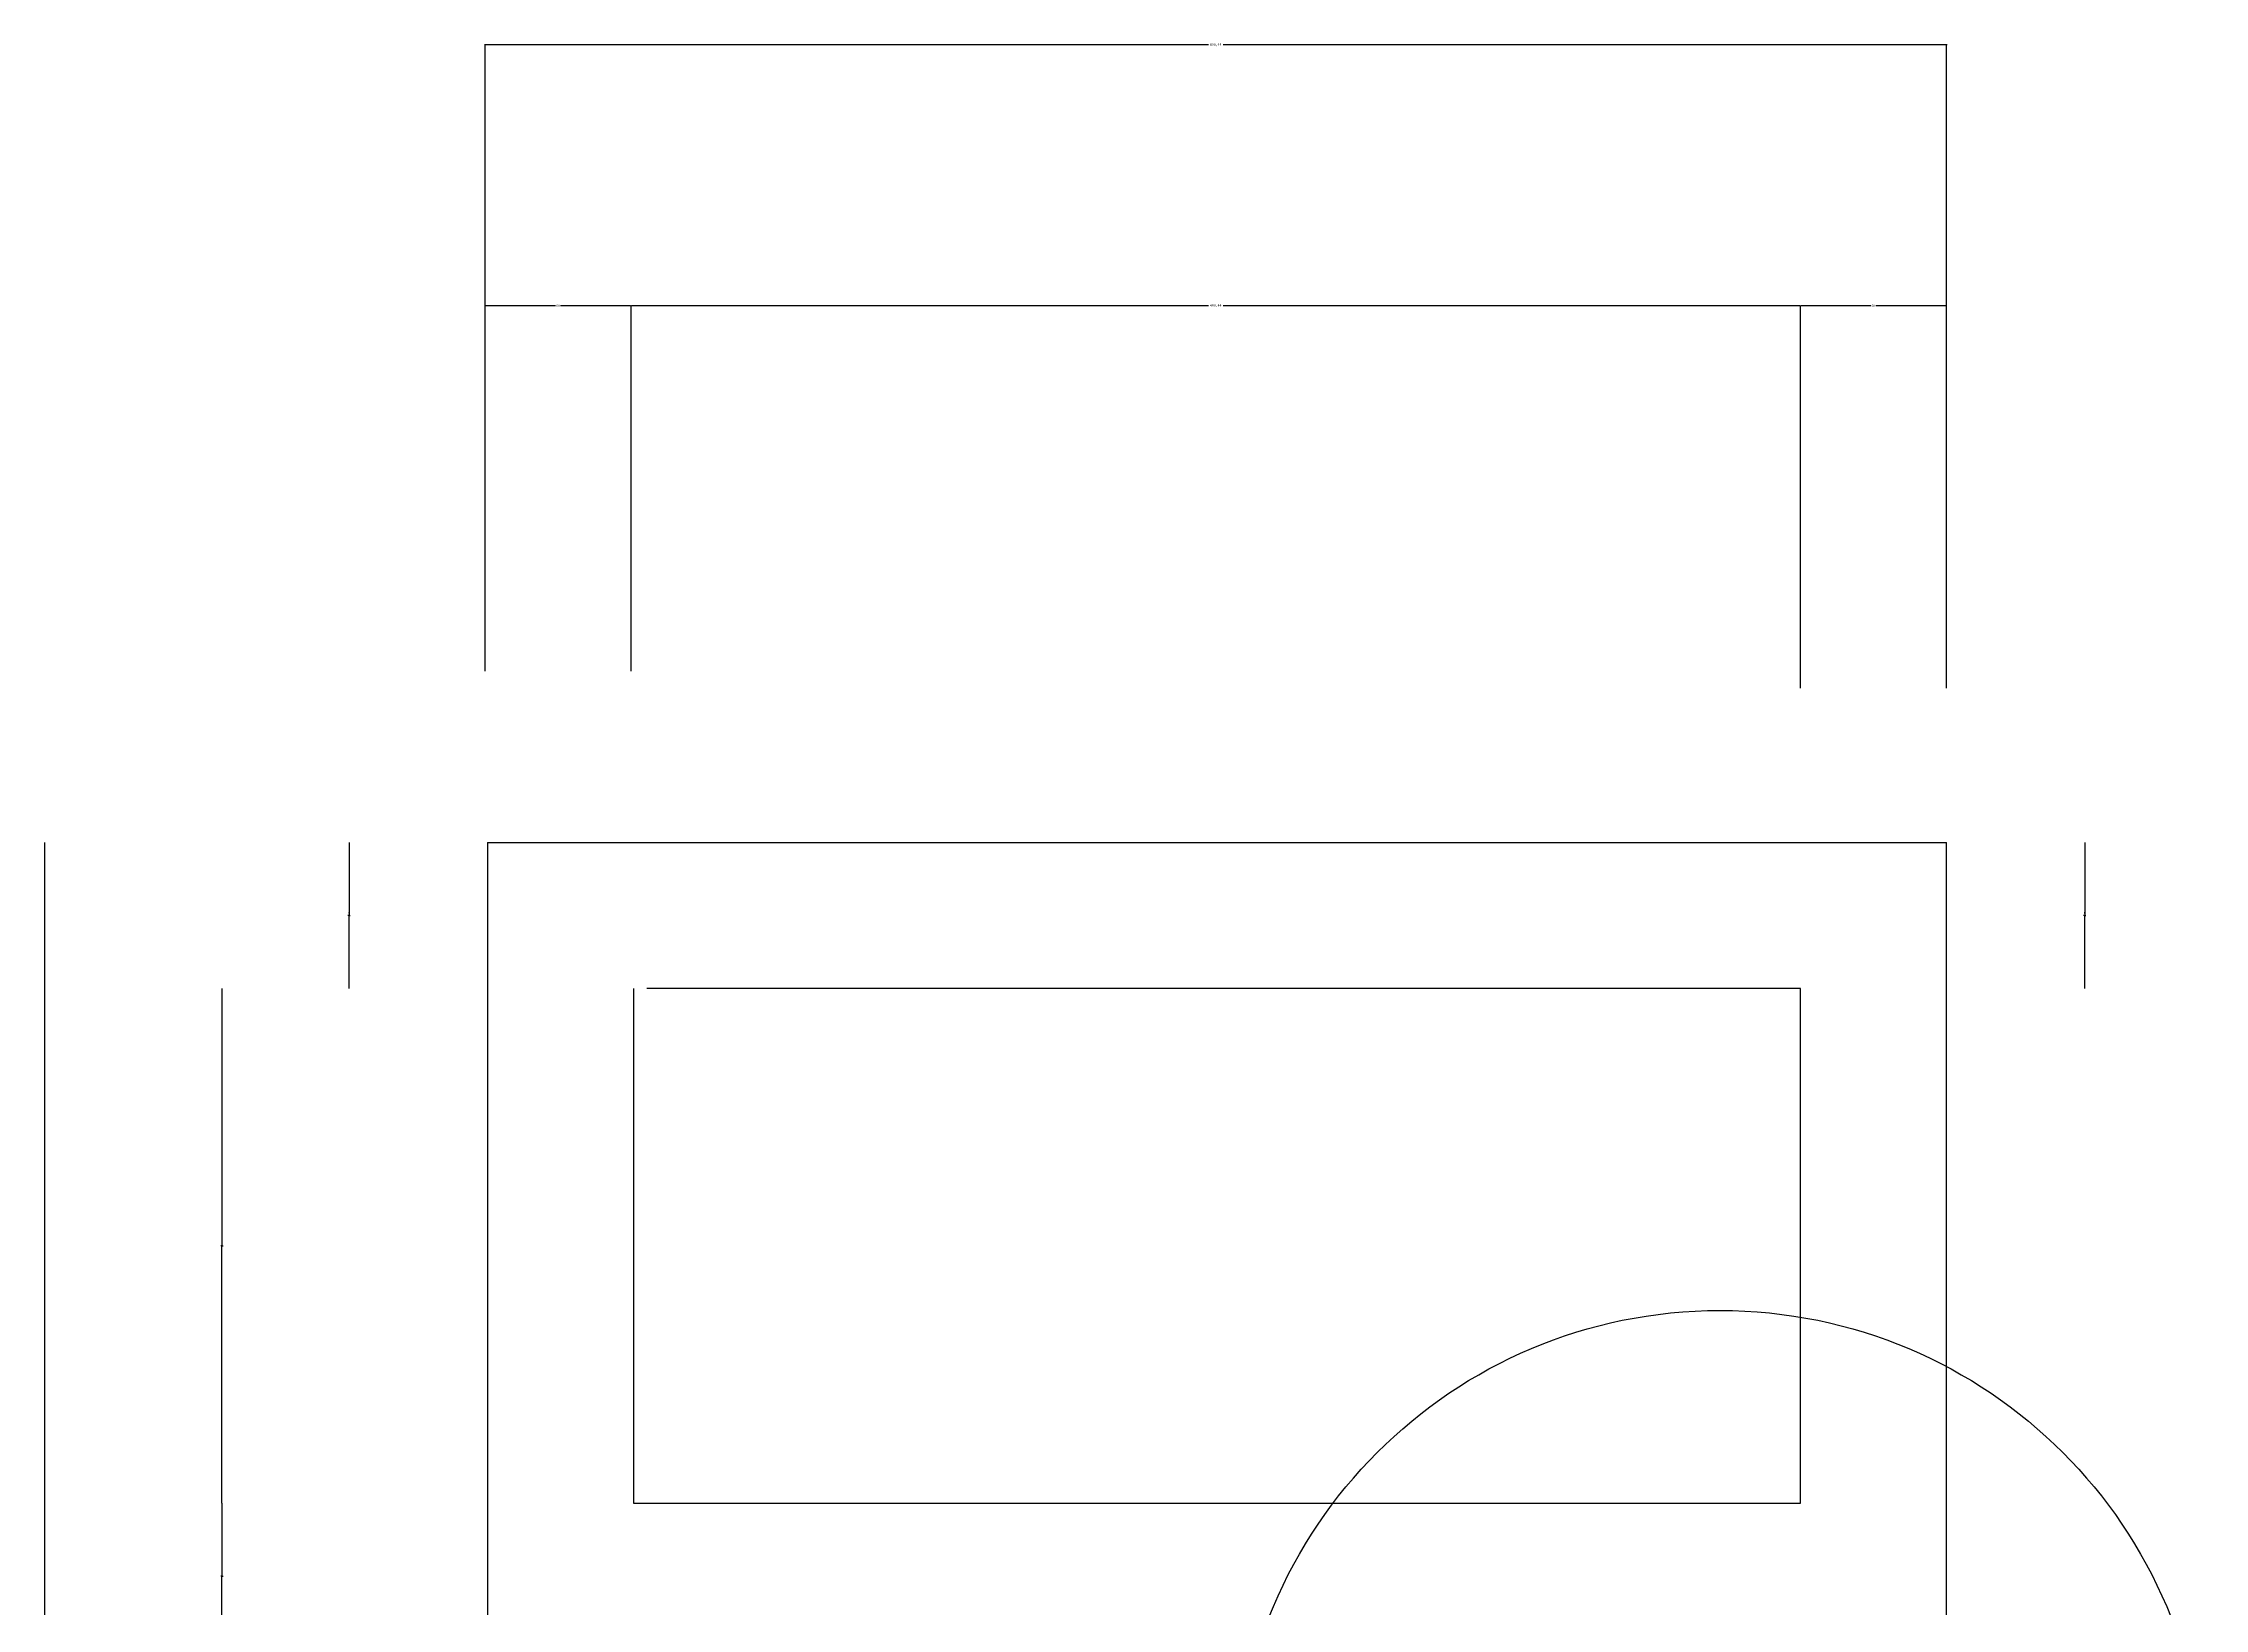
# Model space of a CAD drawing. Header units: metres. Extents: x 456 to 5370, y 49 to 3468.
# Drawn here: x 456 to 1345, y 2807 to 3450 of the extents above; entities that cross this region are included whole.
import ezdxf

# ---------------------------------------------------------------- set-up
doc = ezdxf.new("R2010")
doc.units = ezdxf.units.M
doc.dimstyles.get("Standard").update_dxf_attribs({"dimtxt": 2.5, "dimasz": 2.5, "dimexe": 1.25, "dimexo": 0.625, "dimtad": 1, "dimcen": 2.5, "dimazin": 3, "dimtfac": 1, "dimtmove": 0, "dimatfit": 3})

# ---------------------------------------------------------------- blocks, each defined once
blk = doc.blocks.new('_CLOSEDFILLED')
at = {"color": 0, "linetype": 'BYBLOCK'}
blk.add_solid([(-1, 0.2), (0, 0), (-1, -0.2)], dxfattribs=at)
blk = doc.blocks.new('*D2')
for p, q in [((456.92, 3121.51), (456.92, 1659.51)), ((456.67, 1659.51), (456.42, 1659.51)), ((456.92, 621.77), (456.92, 1659.51)), ((456.92, 1659.51), (456.92, 1659.51)), ((457.17, 1659.51), (457.42, 1659.51))]:
    blk.add_line(p, q)
at = {"layer": 'Defpoints'}
for p in [(456.92, 3121.51), (456.92, 1659.51), (456.92, 621.77)]:
    blk.add_point(p, dxfattribs=at)
at = {"xscale": 0.25, "yscale": 0.25}
blk.add_blockref('_CLOSEDFILLED', (456.92, 1659.51), dxfattribs=at)
at = {"xscale": 0.25, "yscale": 0.25, "rotation": 180}
blk.add_blockref('_CLOSEDFILLED', (456.92, 1659.51), dxfattribs=at)
at = {"insert": (456.92, 1660.635), "char_height": 1, "attachment_point": 5}
blk.add_mtext('0', dxfattribs=at)
blk = doc.blocks.new('*D4')
for p, q in [((529.85, 3061.51), (529.85, 2955.84)), ((529.6, 2955.84), (529.35, 2955.84)), ((529.85, 2850.17), (529.85, 2955.84)), ((529.85, 2955.84), (529.85, 2955.84)), ((530.1, 2955.84), (530.35, 2955.84))]:
    blk.add_line(p, q)
at = {"layer": 'Defpoints'}
for p in [(529.85, 3061.51), (529.85, 2955.84), (529.85, 2850.17)]:
    blk.add_point(p, dxfattribs=at)
at = {"xscale": 0.25, "yscale": 0.25}
blk.add_blockref('_CLOSEDFILLED', (529.85, 2955.84), dxfattribs=at)
at = {"xscale": 0.25, "yscale": 0.25, "rotation": 180}
blk.add_blockref('_CLOSEDFILLED', (529.85, 2955.84), dxfattribs=at)
at = {"insert": (529.85, 2956.965), "char_height": 1, "attachment_point": 5}
blk.add_mtext('0', dxfattribs=at)
blk = doc.blocks.new('*D5')
for p, q in [((529.85, 2850.17), (529.85, 2820.17)), ((529.6, 2820.17), (529.35, 2820.17)), ((529.85, 2790.17), (529.85, 2820.17)), ((529.85, 2820.17), (529.85, 2820.17)), ((530.1, 2820.17), (530.35, 2820.17))]:
    blk.add_line(p, q)
at = {"layer": 'Defpoints'}
for p in [(529.85, 2850.17), (529.85, 2820.17), (529.85, 2790.17)]:
    blk.add_point(p, dxfattribs=at)
at = {"xscale": 0.25, "yscale": 0.25}
blk.add_blockref('_CLOSEDFILLED', (529.85, 2820.17), dxfattribs=at)
at = {"xscale": 0.25, "yscale": 0.25, "rotation": 180}
blk.add_blockref('_CLOSEDFILLED', (529.85, 2820.17), dxfattribs=at)
at = {"insert": (529.85, 2821.295), "char_height": 1, "attachment_point": 5}
blk.add_mtext('0', dxfattribs=at)
blk = doc.blocks.new('*D8')
for p, q in [((582.1, 3121.51), (582.1, 3091.51)), ((581.85, 3091.51), (581.6, 3091.51)), ((582.1, 3061.51), (582.1, 3091.51)), ((582.1, 3091.51), (582.1, 3091.51)), ((582.35, 3091.51), (582.6, 3091.51))]:
    blk.add_line(p, q)
at = {"layer": 'Defpoints'}
for p in [(582.1, 3121.51), (582.1, 3091.51), (582.1, 3061.51)]:
    blk.add_point(p, dxfattribs=at)
at = {"xscale": 0.25, "yscale": 0.25}
blk.add_blockref('_CLOSEDFILLED', (582.1, 3091.51), dxfattribs=at)
at = {"xscale": 0.25, "yscale": 0.25, "rotation": 180}
blk.add_blockref('_CLOSEDFILLED', (582.1, 3091.51), dxfattribs=at)
at = {"insert": (582.1, 3092.635), "char_height": 1, "attachment_point": 5}
blk.add_mtext('0', dxfattribs=at)
blk = doc.blocks.new('*D31')
for p, q in [((1295.23, 3121.51), (1295.23, 3091.51)), ((1294.98, 3091.51), (1294.73, 3091.51)), ((1295.23, 3061.51), (1295.23, 3091.51)), ((1295.23, 3091.51), (1295.23, 3091.51)), ((1295.48, 3091.51), (1295.73, 3091.51))]:
    blk.add_line(p, q)
at = {"layer": 'Defpoints'}
for p in [(1295.23, 3121.51), (1295.23, 3091.51), (1295.23, 3061.51)]:
    blk.add_point(p, dxfattribs=at)
at = {"xscale": 0.25, "yscale": 0.25}
blk.add_blockref('_CLOSEDFILLED', (1295.23, 3091.51), dxfattribs=at)
at = {"xscale": 0.25, "yscale": 0.25, "rotation": 180}
blk.add_blockref('_CLOSEDFILLED', (1295.23, 3091.51), dxfattribs=at)
at = {"insert": (1295.23, 3092.635), "char_height": 1, "attachment_point": 5}
blk.add_mtext('0', dxfattribs=at)
blk = doc.blocks.new('*D32')
for p, q in [((1178.38, 3184.92), (1178.38, 3342)), ((1178.63, 3342), (1207.38, 3342)), ((1209.38, 3342), (1238.13, 3342)), ((1238.38, 3184.92), (1238.38, 3342))]:
    blk.add_line(p, q)
at = {"layer": 'Defpoints'}
for p in [(1178.38, 3342), (1178.38, 3184.92), (1238.38, 3184.92)]:
    blk.add_point(p, dxfattribs=at)
at = {"xscale": 0.25, "yscale": 0.25, "rotation": 180}
blk.add_blockref('_CLOSEDFILLED', (1178.38, 3342), dxfattribs=at)
at = {"xscale": 0.25, "yscale": 0.25}
blk.add_blockref('_CLOSEDFILLED', (1238.38, 3342), dxfattribs=at)
at = {"insert": (1208.38, 3342), "char_height": 1, "attachment_point": 5}
blk.add_mtext('60', dxfattribs=at)
blk = doc.blocks.new('*D33')
for p, q in [((637.94, 3191.82), (637.94, 3342)), ((638.19, 3342), (666.94, 3342)), ((668.94, 3342), (697.69, 3342)), ((697.94, 3191.82), (697.94, 3342))]:
    blk.add_line(p, q)
at = {"layer": 'Defpoints'}
for p in [(637.94, 3342), (637.94, 3191.82), (697.94, 3191.82)]:
    blk.add_point(p, dxfattribs=at)
at = {"xscale": 0.25, "yscale": 0.25, "rotation": 180}
blk.add_blockref('_CLOSEDFILLED', (637.94, 3342), dxfattribs=at)
at = {"xscale": 0.25, "yscale": 0.25}
blk.add_blockref('_CLOSEDFILLED', (697.94, 3342), dxfattribs=at)
at = {"insert": (667.94, 3342), "char_height": 1, "attachment_point": 5}
blk.add_mtext('60', dxfattribs=at)
blk = doc.blocks.new('*D34')
for p, q in [((935.16, 3449.11), (637.69, 3449.11)), ((637.94, 3205.87), (637.94, 3449.11)), ((1238.63, 3449.11), (941.16, 3449.11)), ((1238.38, 3205.87), (1238.38, 3449.11))]:
    blk.add_line(p, q)
at = {"layer": 'Defpoints'}
for p in [(1238.38, 3449.11), (637.94, 3205.87), (1238.38, 3205.87)]:
    blk.add_point(p, dxfattribs=at)
at = {"xscale": 0.25, "yscale": 0.25}
blk.add_blockref('_CLOSEDFILLED', (637.94, 3449.11), dxfattribs=at)
at = {"xscale": 0.25, "yscale": 0.25, "rotation": 180}
blk.add_blockref('_CLOSEDFILLED', (1238.38, 3449.11), dxfattribs=at)
at = {"insert": (938.16, 3449.11), "char_height": 1, "attachment_point": 5}
blk.add_mtext('600,44', dxfattribs=at)
blk = doc.blocks.new('*D35')
for p, q in [((697.94, 3191.82), (697.94, 3342)), ((698.19, 3342), (935.16, 3342)), ((941.16, 3342), (1178.13, 3342)), ((1178.38, 3184.92), (1178.38, 3342))]:
    blk.add_line(p, q)
at = {"layer": 'Defpoints'}
for p in [(697.94, 3342), (697.94, 3191.82), (1178.38, 3184.92)]:
    blk.add_point(p, dxfattribs=at)
at = {"xscale": 0.25, "yscale": 0.25, "rotation": 180}
blk.add_blockref('_CLOSEDFILLED', (697.94, 3342), dxfattribs=at)
at = {"xscale": 0.25, "yscale": 0.25}
blk.add_blockref('_CLOSEDFILLED', (1178.38, 3342), dxfattribs=at)
at = {"insert": (938.16, 3342), "char_height": 1, "attachment_point": 5}
blk.add_mtext('480,44', dxfattribs=at)

msp = doc.modelspace()

# ---------------------------------------------------------------- linework, layer by layer
for p, q in [((638.94, 3121.51, 1699.61), (638.94, 621.77, 1699.61)), ((638.94, 3121.51, 1699.61), (1238.38, 3121.51, 1699.61)), ((1238.38, 621.77, 1699.61), (1238.38, 3121.51, 1699.61)), ((698.94, 3061.51, 1699.61), (698.94, 2850.17, 1699.61)), ((1178.38, 3061.51, 1699.61), (704.38, 3061.51, 1699.61)), ((1178.38, 2850.17, 1699.61), (1178.38, 3061.51, 1699.61)), ((698.94, 2850.17, 1699.61), (1178.38, 2850.17, 1699.61))]:
    msp.add_line(p, q)
msp.add_circle((1145.37, 2730.17, 1699.61), 199.17)

# ---------------------------------------------------------------- dimensions: what is measured, and where the dimension line sits
for base, p1, p2, picture, middle in [((1238.38, 3449.11), (1238.38, 3205.87, 1699.61), (637.94, 3205.87, 1699.61), '*D34', (938.16, 3449.11)), ((637.94, 3342), (637.94, 3191.82, 1699.61), (697.94, 3191.82, 1699.61), '*D33', (667.94, 3342)), ((697.94, 3342), (697.94, 3191.82, 1699.61), (1178.38, 3184.92, 1699.61), '*D35', (938.16, 3342)), ((1178.38, 3342), (1178.38, 3184.92, 1699.61), (1238.38, 3184.92, 1699.61), '*D32', (1208.38, 3342)), ((456.92, 1659.51), (456.92, 3121.51, 1699.61), (456.92, 621.77, 1699.61), '*D2', (456.92, 1660.635)), ((582.1, 3091.51), (582.1, 3061.51, 1699.61), (582.1, 3121.51, 1699.61), '*D8', (582.1, 3092.635)), ((1295.23, 3091.51), (1295.23, 3061.51, 1699.61), (1295.23, 3121.51, 1699.61), '*D31', (1295.23, 3092.635)), ((529.85, 2955.84), (529.85, 2850.17, 1699.61), (529.85, 3061.51, 1699.61), '*D4', (529.85, 2956.965)), ((529.85, 2820.17), (529.85, 2790.17, 1699.61), (529.85, 2850.17, 1699.61), '*D5', (529.85, 2821.295))]:
    dim = msp.add_linear_dim(base=base, p1=p1, p2=p2, dimstyle='Standard')
    dim.commit()
    dim.dimension.update_dxf_attribs({"geometry": picture, "text_midpoint": middle})

doc.saveas('drawing.dxf')
